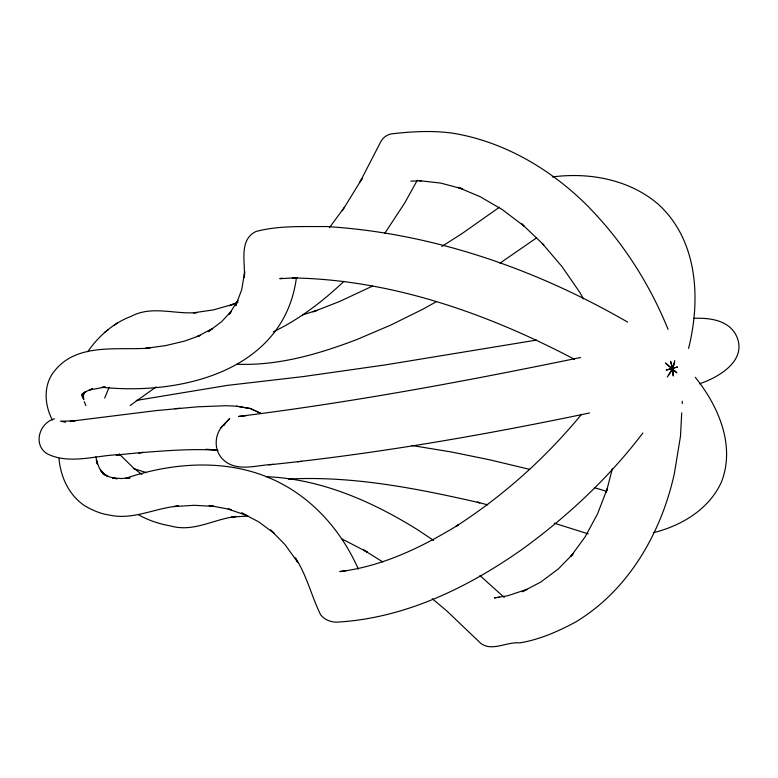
<?xml version="1.0" encoding="UTF-8"?>
<svg xmlns="http://www.w3.org/2000/svg" width="778" height="778" viewBox="0 0 778 778"><rect width="100%" height="100%" fill="white"/><g stroke="black" fill="none" stroke-linecap="round" stroke-linejoin="round"><path stroke-width="1.17" d="M667.271 377.077L672.659 368.529L674.721 360.574M681.713 412.885L680.497 436.225L674.351 473.559C661.329 532.765 628.682 590.094 575.739 621.943C558.05 631.473 539.446 639.72 519.48 642.92C507.042 641.49 491.871 651.993 480.697 643.27L446.776 610.915L432.257 598.72M682.199 403.617L682.316 401.292M244.662 272.767L244.331 277.367C245.42 262.381 238.613 239.906 255.962 231.513C278.66 225.406 302.788 226.758 326.108 226.524C432.432 232.923 535.828 269.052 627.642 322.111M244.749 271.619L241.695 289.737L235.744 305.686L237.815 300.366L229.179 314.283L231.27 311.589M688.569 348.408C700.92 299.306 697.905 239.935 657.955 203.982C629.032 179.378 589.228 172.113 552.322 176.946M296.253 278.952C283.075 371.252 180.904 395.448 102.064 387.288L105.312 387.026L89.217 390.021L92.504 388.786M612.354 468.648L606.315 492.075L607.268 488.701L597.485 513.995L585.299 536.577L571.003 556.182L572.608 554.442M104.651 398.103L109.134 387.318M224.171 425.274L225.192 423.339C214.524 431.985 212.861 449.353 222.751 459.244C236.424 472.829 256.847 464.836 273.603 464.359M417.309 180.214L404.91 202.65L384.867 233.225M342.32 210.721L362.091 178.629L360.097 181.867L380.063 143.123C382.066 138.328 386.287 134.857 391.392 133.884C412.126 131.482 432.908 130.305 453.652 133.33C505.36 142.063 552.137 170.11 588.751 207.055L590.94 209.399C624.189 243.922 650.038 285.049 668.098 329.386M87.758 351.675C98.485 336.213 113.316 322.967 131.093 316.364C152.031 305.18 174.924 314.652 197.019 312.552M329.425 227.672L344.44 207.279M642.891 432.996C609.116 477.42 568.008 516.018 522.904 548.772L521.221 549.978C466.635 588.275 403.753 618.617 336.203 622.167C330.183 622.06 324.407 619.512 320.614 614.776C311.482 596.152 306.882 575.496 295.397 557.923L297.945 562.582L285.079 544.707L270.637 529.944L274.517 533.62L258.656 521.824L241.627 512.916L246.286 515.279L228.149 509.075L231.163 509.639M581.487 414.373C545.748 457.892 503.308 495.858 455.966 526.356L458.368 524.907C422.046 547.109 382.533 566.384 339.811 571.567L346.229 570.692M220.826 427.988L229.734 418.447L225.678 422.765M231.066 311.501L221.526 321.752L208.203 331.7L212.569 328.491L197.145 336.592L200.092 335.493M343.769 281.305L342.164 283.017C321.509 302.282 298.84 319.612 273.273 331.846M573.376 553.566L558.273 568.981L540.866 582.002L522.32 591.708L527.017 589.345L507.674 595.763L494.361 597.912L499.32 597.173M130.179 405.494L156.145 386.899M499.437 207.23L462.764 233.06L441.865 246.48M104.904 332.177L108.21 329.736M113.831 325.564L117.235 323.055M536.489 237.942L500.001 263.139M436.332 301.708L422.726 309.284L390.819 325.048L357.112 339.432C318.931 354.019 278.466 365.854 237.183 364.25M372.526 286.09L339.801 301.397L313.213 311.793L317.064 310.325L302.623 314.886M54.509 418.865C39.211 422.687 32.618 445.045 47.341 453.875C69.894 465.011 96.696 455.062 120.454 454.595L116.272 454.984L143.103 452.407L138.63 452.815C164.897 450.773 191.31 448.527 217.655 450.248M238.097 302L229.529 305.686L233.945 304.072L213.678 309.848L193.625 312.795L197.038 312.6M699.539 383.787C718.843 377.281 747.502 360.603 736.562 336.193C729.229 320.176 709.614 317.648 693.995 318.328M92.504 388.815L87.019 391.071L81.826 394.485L85.648 391.694L81.855 395.759L84.734 392.112L82.293 396.799L84.024 392.618L82.906 397.908L83.363 393.551L83.557 399.435L82.954 396.303M199.888 335.542L184.678 341.065L165.743 345.578L145.437 348.379L149.95 348.067C118.266 350.645 77.285 342.164 54.538 370.96C43.091 384.604 44.327 404.93 52.389 419.974M281.86 278.038L279.788 278.709L297.235 277.707L292.285 277.931C391.402 279.496 487.485 313.563 574.446 359.28M653.335 532.726C681.674 525.695 709.555 509.036 721.712 481.368C735.395 445.016 718.23 405.805 695.299 377.33M589.51 412.982C483.478 435.165 376.562 453.73 268.77 464.865M580.563 357.491C467.315 380.919 353.484 402.129 238.7 416.434L245.955 415.763M136.238 400.456L227.234 385.402L303.119 376.591L385.557 364.863L536.489 340.093M232.525 516.893L235.938 516.504C213.882 519.062 193.43 532.551 170.635 525.938C159.422 524.041 148.472 520.356 138.533 514.812M256.186 411.202L260.805 413.361L250.37 408.538L236.58 406.194L226.213 405.717L197.748 406.797L155.824 410.628L70.156 421.306L74.921 420.908L60.48 421.151L65.566 422.269M297.439 461.772L301.631 461.335M175.06 408.664L180.146 408.246M288.395 479.063C352.959 475.669 417.115 488.496 479.754 502.792L477.322 502.18L487.718 504.854M231.387 517.03L248.075 516.077M410.803 181.157L421.151 180.72M421.452 180.632L419.361 180.671L440.747 183.083L462.628 188.908L458.018 187.381L480.289 196.766L502.403 209.681L523.993 226.048L521.318 223.51L543.793 244.885M265.959 476.681C320.799 478.723 372.662 501.586 418.574 530.363L433.57 540.428M217.85 450.248L206.151 449.227M411.64 445.454L451.396 451.979L490.033 459.886L529.701 469.387M236.58 406.194L250.37 408.538L254.795 410.599M230.93 509.59L209.185 505.496L214.047 506.41L194.257 505.301L173.941 506.546L178.454 506.07C155.279 507.859 133.262 520.336 109.659 515.104C100.722 513.927 92.456 510.242 84.714 505.768C69.009 495.265 60.558 476.963 59.002 458.524M554.169 523.137L588.265 533.893M594.421 487.65L606.013 491.171M133.281 468.502L146.488 472.635M342.145 539.047L367.274 552.059L363.754 550.056L382.854 561.979M669.031 374.792L672.659 368.529L674.672 362.451M141.849 474.473L133.427 467.899L119.122 453.885M479.987 575.594L504.261 597.446M104.077 474.191L101.617 471.925L107.14 476.019L103.046 473.977L109.552 476.963L117.04 478.781L112.518 477.925L120.998 478.528L130.014 477.906L125.657 478.314C175.828 461.325 233.915 458.018 281.782 483.838C316.315 502.111 342.709 533.591 358.327 569.088M104.135 474.074L100.343 469.766L101.986 472.538M542.334 243.514L562.008 266.64L579.941 292.577L583.461 298.869M101.937 472.421L98.952 467.228L96.384 460.08L97.289 463.98L95.888 456.705M84.267 401.711L85.852 405.63M82.75 395.253L83.791 399.678M676.724 372.691C662.302 360.389 660.979 359.154 676.724 372.691M677.346 367.041L666.289 370.036L677.346 367.041M673.233 375.803L672.659 368.529L670.578 361.391L672.659 368.529L673.233 375.803"/></g></svg>
